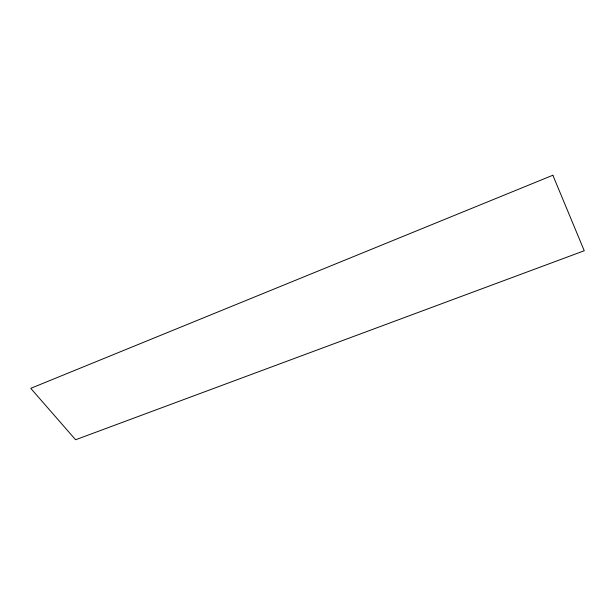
<?xml version="1.0" encoding="UTF-8"?>
<svg xmlns="http://www.w3.org/2000/svg" width="615" height="615" viewBox="0 0 615 615"><rect width="100%" height="100%" fill="white"/><g stroke="black" fill="none" stroke-linecap="round" stroke-linejoin="round"><path stroke-width="0.92" d="M552.862 175.244L30.75 388.349L75.599 439.756L584.25 250.743L552.862 175.244"/></g></svg>
